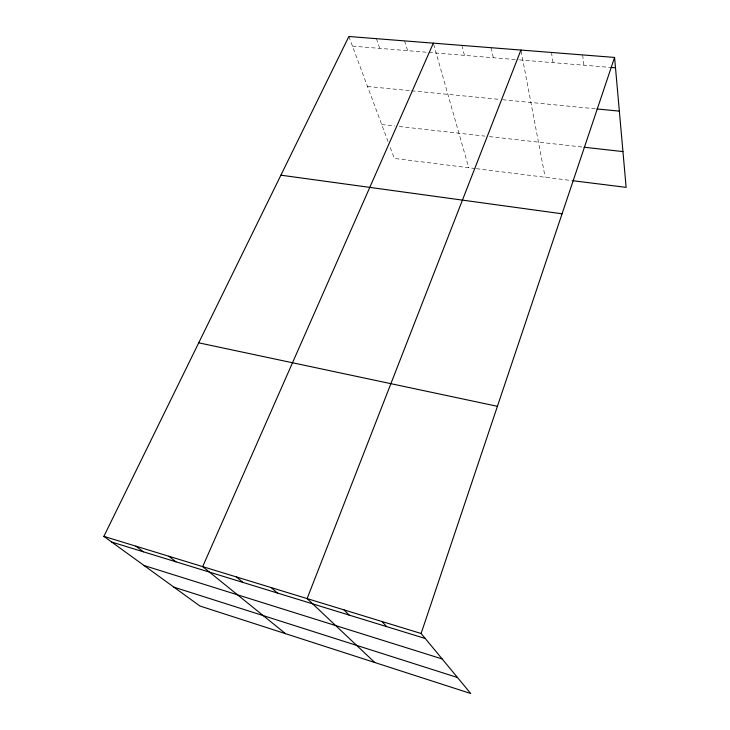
<?xml version="1.0" encoding="UTF-8"?>
<svg xmlns="http://www.w3.org/2000/svg" width="730" height="730" viewBox="0 0 730 730"><rect width="100%" height="100%" fill="white"/><g stroke="black" fill="none" stroke-linecap="round" stroke-linejoin="round"><path stroke-width="0.55" stroke-dasharray="3.65 2.74" d="M352.453 46.127L518.309 59.805M519.45 59.896L609.86 67.352M367.509 86.496L410.497 90.703M411.611 90.812L500.452 99.499M502.66 99.718L595.936 108.843M381.699 124.538L394.866 126.016M399.255 126.509L484.912 136.118M489.337 136.61L581.819 146.986M475.248 168.539L394.346 158.437L389.601 145.726M476.343 168.676L571.627 180.565M348.867 36.5L388.022 141.492M376.415 38.672L379.746 48.372M404.566 40.889L407.641 50.671M433.656 44.256L468.733 167.727M461.898 45.406L464.426 55.361M491.089 47.706L493.325 57.743M521.12 51.073L545.155 177.262M551.442 52.46L553.048 62.671M582.649 54.923L583.927 65.216"/><path stroke-width="1.09" d="M421.119 633.494L614.578 57.433L348.867 36.5L103.87 536.367L199.911 606.01L470.713 693.5L421.119 633.494L103.87 536.367M520.928 50.06L307.111 598.591L374.782 662.511M433.346 43.152L202.675 566.617L285.549 633.677M610.992 67.443L615.5 67.817M597.049 108.953L619.35 111.133M584.073 147.232L622.955 151.594M572.749 180.702L626.13 187.364L614.578 57.433M280.895 175.182L562.073 213.799M198.724 342.826L497.413 406.318M111.708 542.052L425.252 638.495M144.093 565.54L442.161 658.953M173.904 587.157L457.5 677.513M135.88 546.168L143.399 551.798M168.803 556.242L175.976 561.817M236.502 576.974L242.926 582.412M271.295 587.623L277.318 592.988M343.985 609.879L349.123 615.08M381.973 621.513L386.626 626.614"/></g></svg>
